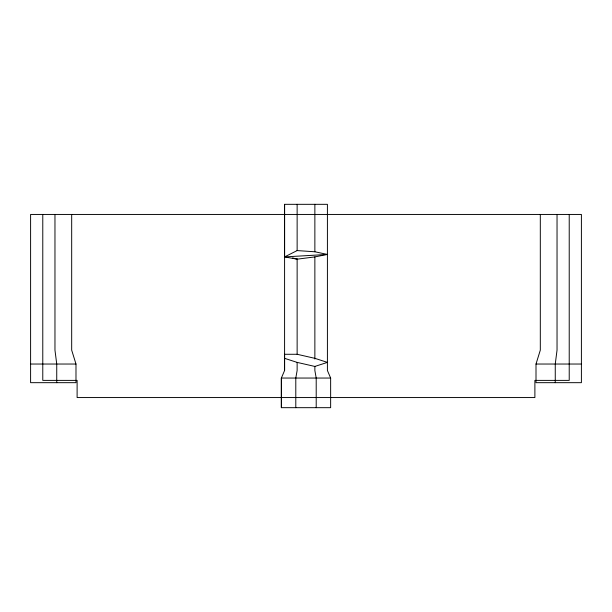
<?xml version="1.0" encoding="UTF-8"?>
<svg xmlns="http://www.w3.org/2000/svg" width="612" height="612" viewBox="0 0 612 612"><rect width="100%" height="100%" fill="white"/><g stroke="black" fill="none" stroke-linecap="round" stroke-linejoin="round"><path stroke-width="0.92" d="M42.779 214.445L42.779 380.389L77.112 380.389L77.112 397.555L534.888 397.555L534.888 380.389L569.221 380.389L569.221 214.445M284.588 370.497L284.588 204.324L327.412 204.324L327.412 370.497L330.641 378.048L330.641 407.676L281.359 407.676L281.359 378.048L284.588 370.497L284.588 354.279L297.134 354.279L314.866 358.334L327.412 362.388L314.866 366.443L297.134 362.388L284.588 358.334M284.588 204.324L284.588 256.91L297.134 259.182L314.866 256.91L327.412 254.439L314.866 251.769L297.134 250.583L284.588 256.91L327.412 254.439M71.681 214.445L71.681 350.14L75.987 364.033L75.987 382.676L30.6 382.676L30.6 214.445L581.4 214.445L581.4 382.676L536.005 382.676L536.005 364.033L540.312 350.14L540.312 214.445M30.6 364.033L75.987 364.033M536.005 364.033L581.4 364.033M330.641 378.048L281.359 378.048L281.359 407.676M292.651 257.882L297.134 259.182M557.035 214.445L557.035 350.14L555.26 364.033L555.26 382.676M316.205 407.676L316.205 378.048L314.866 370.497L314.866 366.443M314.866 204.324L314.866 251.769M314.866 256.849L314.866 359.03M297.134 204.324L297.134 250.583M297.134 258.754L297.134 354.256M297.134 362.388L297.134 370.497L295.795 378.048L295.795 407.676M56.74 382.676L56.74 364.033L54.965 350.14L54.965 214.445"/></g></svg>
